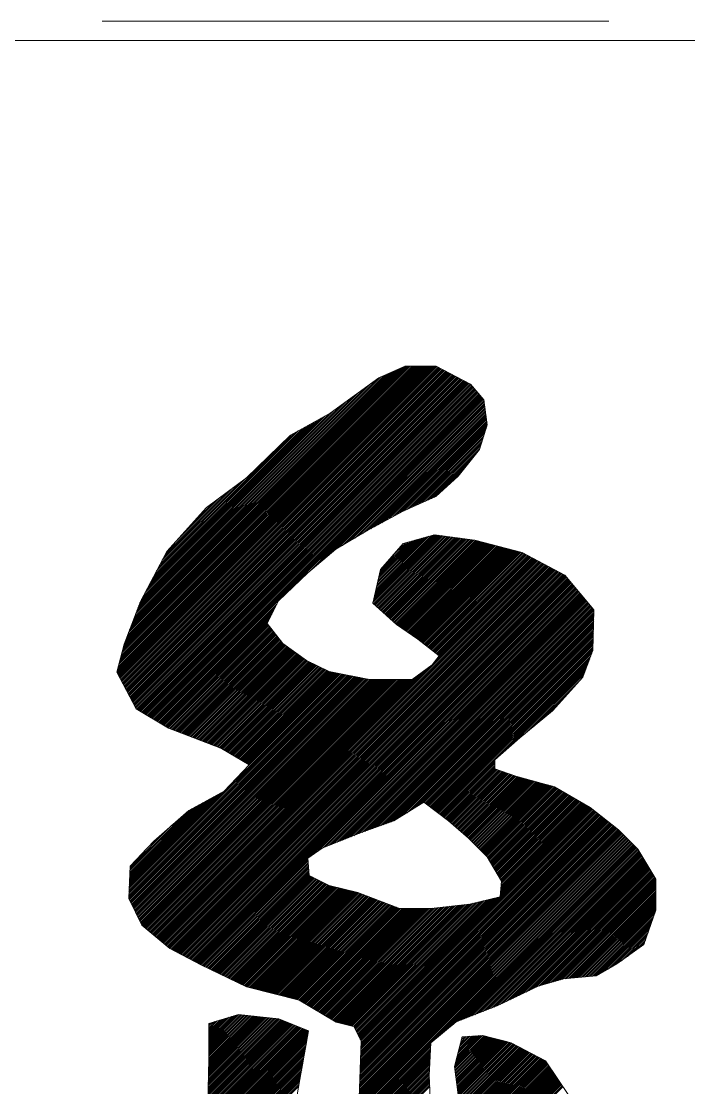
# Model space of a CAD drawing. Units: millimetres at full size. Extents: x -22551 to 92397, y -19340 to 14894.
# Drawn here: x 79728 to 80189, y -18972 to -18235 of the extents above; entities that cross this region are included whole.
import ezdxf

# ---------------------------------------------------------------- set-up
doc = ezdxf.new("R2010")
doc.units = ezdxf.units.MM
doc.header["$LTSCALE"] = 70
doc.linetypes.add('DOUBLE_CHAIN1', pattern=[8.8, 5, -1, 0.6, -0.6, 0.6, -1])
doc.layers.add('2-0_通芯', color=7, linetype='Continuous', lineweight=15)
doc.layers.add('8-0_9-1', color=7, linetype='Continuous', lineweight=15)

msp = doc.modelspace()

# ---------------------------------------------------------------- linework, layer by layer
at = {"layer": '2-0_通芯', "linetype": 'DOUBLE_CHAIN1'}
msp.add_line((75471.52, -18235.23), (92121.52, -18235.23), dxfattribs=at)
at = {"layer": '8-0_9-1'}
for p, q in [((44756.56, -18248.46), (92312.86, -18248.46)), ((79793.94, -18684.06), (80004.54, -18473.45)), ((79793.96, -18685.2), (80005.7, -18473.45)), ((79794.35, -18685.97), (80006.87, -18473.45)), ((79794.35, -18682.48), (80003.38, -18473.45)), ((79794.75, -18686.73), (80008.03, -18473.45)), ((79794.77, -18680.9), (80002.21, -18473.45)), ((79795.15, -18687.5), (80009.2, -18473.45)), ((79795.18, -18679.32), (80001.05, -18473.45)), ((79795.55, -18688.26), (80010.36, -18473.45)), ((79795.6, -18677.74), (79999.88, -18473.45)), ((79795.95, -18689.03), (80011.52, -18473.45)), ((79796.01, -18676.16), (79998.72, -18473.45)), ((79796.35, -18689.8), (80012.69, -18473.45)), ((79796.43, -18674.58), (79997.55, -18473.45)), ((79796.74, -18690.56), (80013.85, -18473.45)), ((79796.85, -18673), (79996.39, -18473.45)), ((79797.14, -18691.33), (80014.74, -18473.73)), ((79797.26, -18671.42), (79995.23, -18473.45)), ((79797.54, -18692.09), (80015.51, -18474.13)), ((79797.68, -18669.84), (79994.06, -18473.45)), ((79797.94, -18692.86), (80016.27, -18474.53)), ((79798.09, -18668.26), (79992.9, -18473.45)), ((79798.51, -18666.68), (79990.81, -18474.38)), ((79798.34, -18693.63), (80017.03, -18474.93)), ((79798.74, -18694.39), (80017.79, -18475.34)), ((79799, -18665.03), (79988.72, -18475.31)), ((79799.13, -18695.16), (80018.55, -18475.74)), ((79799.53, -18695.92), (80019.32, -18476.14)), ((79799.71, -18663.15), (79986.62, -18476.24)), ((79799.93, -18696.69), (80020.08, -18476.54)), ((79800.33, -18697.46), (80020.84, -18476.94)), ((79800.42, -18661.28), (79984.52, -18477.17)), ((79800.73, -18698.22), (80021.6, -18477.34)), ((79801.13, -18698.99), (80022.37, -18477.75)), ((79801.13, -18659.4), (79982.43, -18478.1)), ((79801.52, -18699.75), (80023.13, -18478.15)), ((79801.84, -18657.52), (79980.33, -18479.03)), ((79801.92, -18700.52), (80023.89, -18478.55)), ((79802.32, -18701.29), (80024.65, -18478.95)), ((79802.55, -18655.65), (79978.24, -18479.97)), ((79802.72, -18702.05), (80025.42, -18479.35)), ((79803.12, -18702.82), (80026.18, -18479.75)), ((79803.27, -18653.77), (79976.14, -18480.9)), ((79803.51, -18703.58), (80026.94, -18480.16)), ((79803.91, -18704.35), (80027.7, -18480.56)), ((79804.31, -18705.12), (80028.47, -18480.96)), ((79804.71, -18705.88), (80029.23, -18481.36)), ((79805.11, -18706.65), (80029.99, -18481.76)), ((79803.98, -18651.9), (79973.48, -18482.4)), ((79804.69, -18650.02), (79969.21, -18485.5)), ((79805.4, -18648.15), (79964.94, -18488.61)), ((79805.51, -18707.41), (80030.75, -18482.17)), ((79805.9, -18708.18), (80031.52, -18482.57)), ((79806.3, -18708.94), (80032.28, -18482.97)), ((79806.7, -18709.71), (80033.04, -18483.37)), ((79807.22, -18710.35), (80033.8, -18483.77)), ((79807.95, -18710.79), (80034.57, -18484.17)), ((79808.69, -18711.22), (80035.33, -18484.58)), ((79809.42, -18711.65), (80036.09, -18484.98)), ((79810.15, -18712.08), (80036.85, -18485.38)), ((79810.88, -18712.51), (80037.61, -18485.78)), ((79811.61, -18712.95), (80038.25, -18486.31)), ((79812.35, -18713.38), (80038.78, -18486.94)), ((79813.08, -18713.81), (80039.32, -18487.57)), ((79813.81, -18714.24), (80039.86, -18488.19)), ((79814.54, -18714.68), (80040.4, -18488.82)), ((79806.11, -18646.27), (79960.67, -18491.71)), ((79806.82, -18644.39), (79956.4, -18494.82)), ((79815.27, -18715.11), (80040.93, -18489.45)), ((79816, -18715.54), (80041.47, -18490.08)), ((79816.74, -18715.97), (80042.01, -18490.7)), ((79817.47, -18716.41), (80042.55, -18491.33)), ((79818.2, -18716.84), (80043.08, -18491.96)), ((79818.93, -18717.27), (80043.62, -18492.58)), ((79819.66, -18717.7), (80044.16, -18493.21)), ((79820.4, -18718.14), (80044.7, -18493.84)), ((79821.13, -18718.57), (80045.23, -18494.46)), ((79821.86, -18719), (80045.77, -18495.09)), ((79927.38, -18614.64), (80046.31, -18495.72)), ((79934.66, -18608.53), (80046.84, -18496.34)), ((79807.53, -18642.52), (79952.13, -18497.92)), ((79808.25, -18640.64), (79947.86, -18501.03)), ((79808.96, -18638.77), (79943.59, -18504.13)), ((79941.93, -18602.42), (80047.28, -18497.07)), ((79946.58, -18598.93), (80047.42, -18498.1)), ((79949.44, -18597.24), (80047.56, -18499.12)), ((79952.3, -18595.54), (80047.7, -18500.15)), ((79955.16, -18593.85), (80047.84, -18501.17)), ((79958.02, -18592.16), (80047.98, -18502.2)), ((79960.87, -18590.46), (80048.12, -18503.22)), ((79809.67, -18636.89), (79940, -18506.56)), ((79810.7, -18634.7), (79937.38, -18508.02)), ((79812.01, -18632.22), (79934.76, -18509.47)), ((79813.32, -18629.75), (79932.14, -18510.93)), ((79963.73, -18588.77), (80048.26, -18504.25)), ((79966.51, -18587.16), (80048.4, -18505.27)), ((79969.07, -18585.76), (80048.54, -18506.29)), ((79971.63, -18584.36), (80048.67, -18507.32)), ((79974.19, -18582.97), (80048.81, -18508.34)), ((79976.75, -18581.57), (80048.95, -18509.37)), ((79979.31, -18580.17), (80049.09, -18510.39)), ((79981.88, -18578.77), (80049.23, -18511.42)), ((79814.63, -18627.27), (79929.52, -18512.38)), ((79815.94, -18624.8), (79926.9, -18513.84)), ((79817.25, -18622.33), (79924.28, -18515.29)), ((79818.56, -18619.85), (79921.66, -18516.75)), ((79819.87, -18617.38), (79919.04, -18518.2)), ((79984.44, -18577.38), (80049.37, -18512.44)), ((79987, -18575.98), (80049.51, -18513.47)), ((79989.56, -18574.58), (80049.24, -18514.91)), ((79992, -18573.31), (80048.69, -18516.61)), ((79994.11, -18572.37), (80048.15, -18518.32)), ((79821.18, -18614.91), (79916.42, -18519.66)), ((79822.49, -18612.43), (79913.8, -18521.11)), ((79996.22, -18571.42), (80047.61, -18520.03)), ((79998.33, -18570.47), (80047.06, -18521.74)), ((80000.44, -18569.53), (80046.52, -18523.44)), ((80002.55, -18568.58), (80045.98, -18525.15)), ((80004.66, -18567.64), (80045.43, -18526.86)), ((80006.77, -18566.69), (80044.89, -18528.57)), ((80008.88, -18565.74), (80044.35, -18530.27)), ((80010.99, -18564.8), (80041.41, -18534.38)), ((80013.1, -18563.85), (80036.98, -18539.97)), ((80021.11, -18557), (80032.56, -18545.55)), ((79823.8, -18609.96), (79882.87, -18550.88)), ((79825.11, -18607.48), (79878.38, -18554.21)), ((79826.42, -18605.01), (79873.89, -18557.53)), ((79827.73, -18602.54), (79869.4, -18560.86)), ((79834.28, -18594.82), (79864.91, -18564.19)), ((79844.75, -18583.18), (79860.42, -18567.51)), ((79855.23, -18571.54), (79855.93, -18570.84)), ((79970.6, -18636.62), (80016.84, -18590.37)), ((79970.87, -18637.51), (80017.87, -18590.52)), ((79970.96, -18635.1), (80015.82, -18590.23)), ((79971.31, -18633.58), (80014.8, -18590.09)), ((79971.48, -18638.07), (80018.89, -18590.66)), ((79971.67, -18632.06), (80013.78, -18589.95)), ((79972.02, -18630.54), (80012.54, -18590.02)), ((79972.09, -18638.62), (80019.91, -18590.8)), ((79972.37, -18629.02), (80010.91, -18590.49)), ((79972.7, -18639.17), (80020.93, -18590.94)), ((79972.73, -18627.5), (80009.28, -18590.96)), ((79973.08, -18625.99), (80007.65, -18591.42)), ((79973.31, -18639.72), (80021.96, -18591.08)), ((79973.44, -18624.47), (80006.02, -18591.89)), ((79973.79, -18622.95), (80004.39, -18592.35)), ((79973.92, -18640.28), (80022.98, -18591.23)), ((79974.54, -18640.83), (80024, -18591.37)), ((79975.15, -18641.38), (80025.02, -18591.51)), ((79975.76, -18641.94), (80026.04, -18591.65)), ((79976.37, -18642.49), (80027.07, -18591.79)), ((79976.98, -18643.04), (80028.09, -18591.94)), ((79977.59, -18643.6), (80029.11, -18592.08)), ((79978.2, -18644.15), (80030.13, -18592.22)), ((79978.81, -18644.7), (80031.15, -18592.36)), ((79979.43, -18645.25), (80032.18, -18592.5)), ((79974.15, -18621.43), (80002.76, -18592.82)), ((79974.5, -18619.91), (80001.13, -18593.28)), ((79974.85, -18618.39), (79999.5, -18593.75)), ((79975.21, -18616.87), (79997.87, -18594.22)), ((79975.56, -18615.36), (79996.24, -18594.68)), ((79976.19, -18613.56), (79994.61, -18595.15)), ((79980.04, -18645.81), (80033.2, -18592.65)), ((79980.65, -18646.36), (80034.22, -18592.79)), ((79981.26, -18646.91), (80035.24, -18592.93)), ((79981.87, -18647.47), (80036.27, -18593.07)), ((79982.48, -18648.02), (80037.29, -18593.21)), ((79983.09, -18648.57), (80038.31, -18593.36)), ((79983.7, -18649.13), (80039.33, -18593.5)), ((79983.95, -18604.64), (79992.98, -18595.61)), ((79984.32, -18649.68), (80040.35, -18593.64)), ((79984.93, -18650.23), (80041.34, -18593.81)), ((79985.54, -18650.78), (80042.27, -18594.06)), ((79986.15, -18651.34), (80043.19, -18594.3)), ((79986.76, -18651.89), (80044.11, -18594.54)), ((79987.45, -18652.36), (80045.03, -18594.78)), ((79988.14, -18652.84), (80045.96, -18595.02)), ((79988.83, -18653.31), (80046.88, -18595.26)), ((79989.52, -18653.78), (80047.8, -18595.51)), ((79990.22, -18654.26), (80048.72, -18595.75)), ((79990.91, -18654.73), (80049.65, -18595.99)), ((79991.6, -18655.2), (80050.57, -18596.23)), ((79992.29, -18655.67), (80051.49, -18596.47)), ((79992.98, -18656.15), (80052.41, -18596.71)), ((79993.67, -18656.62), (80053.34, -18596.95)), ((79994.36, -18657.09), (80054.26, -18597.2)), ((79995.05, -18657.57), (80055.18, -18597.44)), ((79995.75, -18658.04), (80056.11, -18597.68)), ((79996.44, -18658.51), (80057.03, -18597.92)), ((79997.13, -18658.98), (80057.95, -18598.16)), ((79997.82, -18659.46), (80058.87, -18598.4)), ((79998.51, -18659.93), (80059.8, -18598.65)), ((79999.2, -18660.4), (80060.72, -18598.89)), ((79999.89, -18660.88), (80061.64, -18599.13)), ((80000.58, -18661.35), (80062.56, -18599.37)), ((80001.28, -18661.82), (80063.49, -18599.61)), ((80001.94, -18662.32), (80064.41, -18599.85)), ((80002.59, -18662.84), (80065.33, -18600.1)), ((80003.24, -18663.35), (80066.25, -18600.34)), ((80003.89, -18663.86), (80067.18, -18600.58)), ((80004.54, -18664.38), (80068.1, -18600.82)), ((80005.19, -18664.89), (80069.02, -18601.06)), ((80005.84, -18665.4), (80069.94, -18601.3)), ((80006.49, -18665.92), (80070.87, -18601.55)), ((80007.14, -18666.43), (80071.79, -18601.79)), ((80007.79, -18666.95), (80072.71, -18602.03)), ((80008.45, -18667.46), (80073.63, -18602.28)), ((80009.1, -18667.97), (80074.39, -18602.68)), ((80009.75, -18668.49), (80075.15, -18603.08)), ((80010.4, -18669), (80075.92, -18603.48)), ((80011.05, -18669.51), (80076.68, -18603.88)), ((80011.7, -18670.03), (80077.44, -18604.28)), ((80012.35, -18670.54), (80078.21, -18604.68)), ((80013, -18671.05), (80078.97, -18605.09)), ((80013.65, -18671.57), (80079.73, -18605.49)), ((80014.3, -18672.08), (80080.49, -18605.89)), ((80014.95, -18672.6), (80081.26, -18606.29)), ((80015.6, -18673.11), (80082.02, -18606.69)), ((80016.08, -18673.79), (80082.78, -18607.09)), ((79822.76, -18869.44), (80084.31, -18607.9)), ((79823.39, -18869.97), (80085.07, -18608.3)), ((79824.03, -18870.51), (80085.83, -18608.7)), ((79824.66, -18871.04), (80086.6, -18609.1)), ((79825.29, -18871.57), (80087.36, -18609.5)), ((79825.92, -18872.1), (80088.12, -18609.9)), ((79826.55, -18872.63), (80088.88, -18610.3)), ((79827.19, -18873.17), (80089.65, -18610.71)), ((79827.82, -18873.7), (80090.41, -18611.11)), ((79828.45, -18874.23), (80091.17, -18611.51)), ((79829.08, -18874.76), (80091.93, -18611.91)), ((79829.71, -18875.3), (80092.7, -18612.31)), ((79830.35, -18875.82), (80093.46, -18612.71)), ((79831.11, -18876.22), (80094.22, -18613.11)), ((79831.88, -18876.62), (80094.99, -18613.52)), ((79832.64, -18877.02), (80095.75, -18613.92)), ((79833.41, -18877.42), (80096.51, -18614.32)), ((80012.59, -18678.45), (80083.54, -18607.49)), ((79834.17, -18877.82), (80097.27, -18614.72)), ((79834.93, -18878.22), (80098.04, -18615.12)), ((79835.7, -18878.62), (80098.8, -18615.52)), ((79836.46, -18879.02), (80099.56, -18615.92)), ((79837.23, -18879.42), (80100.32, -18616.33)), ((79837.99, -18879.82), (80101.09, -18616.73)), ((79838.75, -18880.22), (80101.85, -18617.13)), ((79839.52, -18880.62), (80102.61, -18617.53)), ((79840.28, -18881.02), (80103.28, -18618.02)), ((79841.05, -18881.43), (80103.81, -18618.66)), ((79841.81, -18881.82), (80104.35, -18619.29)), ((79842.57, -18882.23), (80104.88, -18619.92)), ((79843.34, -18882.63), (80105.41, -18620.56)), ((79844.1, -18883.03), (80105.94, -18621.19)), ((79844.87, -18883.43), (80106.47, -18621.82)), ((79845.63, -18883.83), (80107, -18622.46)), ((79846.39, -18884.23), (80107.53, -18623.09)), ((79847.16, -18884.63), (80108.06, -18623.72)), ((79847.92, -18885.03), (80108.59, -18624.36)), ((79848.69, -18885.43), (80109.12, -18624.99)), ((79849.45, -18885.83), (80109.66, -18625.62)), ((79850.21, -18886.23), (80110.19, -18626.26)), ((79850.98, -18886.63), (80110.72, -18626.89)), ((79851.74, -18887.02), (80111.25, -18627.52)), ((79929.16, -18810.78), (80111.78, -18628.15)), ((79933.04, -18808.06), (80112.31, -18628.79)), ((79936.17, -18806.09), (80112.84, -18629.42)), ((79938.09, -18805.33), (80113.37, -18630.05)), ((79940.01, -18804.58), (80113.9, -18630.69)), ((79941.93, -18803.83), (80114.43, -18631.32)), ((79943.84, -18803.07), (80114.97, -18631.95)), ((79945.76, -18802.32), (80115.5, -18632.59)), ((79947.68, -18801.57), (80116.03, -18633.22)), ((79949.6, -18800.81), (80116.56, -18633.85)), ((79951.51, -18800.06), (80117.09, -18634.49)), ((79953.43, -18799.31), (80117.62, -18635.12)), ((79955.35, -18798.55), (80118.15, -18635.75)), ((79957.27, -18797.8), (80118.68, -18636.39)), ((79822.59, -18719.43), (79904.26, -18637.76)), ((79823.32, -18719.87), (79903.1, -18640.09)), ((79824.05, -18720.3), (79901.94, -18642.42)), ((79959.18, -18797.05), (80119.21, -18637.02)), ((79961.1, -18796.29), (80119.75, -18637.65)), ((79963.02, -18795.54), (80120.28, -18638.28)), ((79964.86, -18794.87), (80120.81, -18638.92)), ((79966.69, -18794.2), (80121.34, -18639.55)), ((79968.52, -18793.54), (80121.87, -18640.18)), ((79970.35, -18792.87), (80122.4, -18640.82)), ((79972.18, -18792.21), (80122.93, -18641.45)), ((79974, -18791.54), (80123.22, -18642.33)), ((79975.83, -18790.88), (80123.18, -18643.53)), ((79824.79, -18720.73), (79900.77, -18644.74)), ((79825.52, -18721.16), (79899.61, -18647.07)), ((79826.25, -18721.6), (79898.44, -18649.4)), ((79826.98, -18722.03), (79897.72, -18651.29)), ((79977.66, -18790.21), (80123.15, -18644.72)), ((79979.49, -18789.55), (80123.12, -18645.92)), ((79981.32, -18788.88), (80123.08, -18647.12)), ((79983.15, -18788.22), (80123.05, -18648.32)), ((79984.98, -18787.55), (80123.02, -18649.51)), ((79988.02, -18785.68), (80122.98, -18650.71)), ((79827.71, -18722.46), (79898.23, -18651.94)), ((79828.44, -18722.89), (79898.74, -18652.6)), ((79829.18, -18723.32), (79899.25, -18653.25)), ((79830, -18723.67), (79899.76, -18653.91)), ((79830.83, -18724), (79900.27, -18654.56)), ((79831.67, -18724.32), (79900.78, -18655.22)), ((79832.51, -18724.65), (79901.29, -18655.87)), ((79833.35, -18724.97), (79901.8, -18656.53)), ((79834.19, -18725.3), (79902.31, -18657.18)), ((79835.03, -18725.62), (79902.81, -18657.84)), ((79835.86, -18725.95), (79903.32, -18658.49)), ((79991.07, -18783.79), (80122.95, -18651.91)), ((79994.13, -18781.89), (80122.92, -18653.11)), ((79997.19, -18780), (80122.89, -18654.3)), ((80000.24, -18778.11), (80122.85, -18655.5)), ((80003.3, -18776.22), (80122.82, -18656.7)), ((80005.94, -18774.74), (80122.79, -18657.9)), ((79836.7, -18726.28), (79903.83, -18659.15)), ((79837.54, -18726.6), (79904.34, -18659.8)), ((79838.38, -18726.93), (79904.85, -18660.45)), ((79839.22, -18727.25), (79905.36, -18661.11)), ((79840.05, -18727.58), (79905.87, -18661.76)), ((79840.89, -18727.91), (79906.38, -18662.42)), ((79841.73, -18728.23), (79906.89, -18663.07)), ((79842.57, -18728.56), (79907.4, -18663.73)), ((79843.41, -18728.88), (79907.91, -18664.38)), ((79844.25, -18729.21), (79908.42, -18665.04)), ((79845.08, -18729.54), (79909.09, -18665.53)), ((79845.92, -18729.86), (79909.77, -18666.02)), ((80006.6, -18775.25), (80122.75, -18659.09)), ((80007.26, -18775.75), (80122.72, -18660.29)), ((80007.92, -18776.25), (80122.69, -18661.49)), ((80008.58, -18776.76), (80122.65, -18662.68)), ((80009.24, -18777.26), (80122.62, -18663.88)), ((80009.9, -18777.77), (80122.59, -18665.08)), ((79846.76, -18730.19), (79910.45, -18666.5)), ((79847.6, -18730.51), (79911.13, -18666.99)), ((79848.44, -18730.84), (79911.8, -18667.47)), ((79849.27, -18731.17), (79912.48, -18667.96)), ((79850.11, -18731.49), (79913.16, -18668.44)), ((79850.95, -18731.82), (79913.84, -18668.93)), ((79851.79, -18732.14), (79914.52, -18669.41)), ((79852.63, -18732.47), (79915.2, -18669.9)), ((79853.47, -18732.8), (79915.88, -18670.38)), ((79854.3, -18733.12), (79916.56, -18670.87)), ((79855.14, -18733.45), (79917.24, -18671.35)), ((79855.98, -18733.77), (79917.92, -18671.84)), ((79856.82, -18734.1), (79918.6, -18672.32)), ((79857.66, -18734.43), (79919.27, -18672.81)), ((79858.5, -18734.75), (79919.95, -18673.29)), ((80010.56, -18778.27), (80122.55, -18666.28)), ((80011.22, -18778.78), (80122.52, -18667.47)), ((80011.88, -18779.28), (80122.49, -18668.67)), ((80012.54, -18779.79), (80122.37, -18669.95)), ((80013.2, -18780.29), (80121.67, -18671.81)), ((79822.13, -18868.91), (80010.35, -18680.69)), ((79859.33, -18735.08), (79920.63, -18673.78)), ((79860.17, -18735.4), (79921.31, -18674.26)), ((79861.01, -18735.73), (79921.99, -18674.75)), ((79861.85, -18736.06), (79922.67, -18675.23)), ((79862.69, -18736.38), (79923.35, -18675.72)), ((79863.52, -18736.71), (79924.03, -18676.2)), ((79864.36, -18737.03), (79924.71, -18676.69)), ((79865.2, -18737.36), (79925.48, -18677.08)), ((79866.02, -18737.71), (79926.26, -18677.47)), ((79866.76, -18738.13), (79927.03, -18677.86)), ((79867.49, -18738.56), (79927.81, -18678.24)), ((79868.23, -18738.99), (79928.59, -18678.63)), ((79868.97, -18739.41), (79929.36, -18679.02)), ((79869.71, -18739.84), (79930.14, -18679.41)), ((79870.44, -18740.27), (79930.91, -18679.8)), ((79871.18, -18740.69), (79931.69, -18680.18)), ((79871.92, -18741.12), (79932.47, -18680.57)), ((80013.86, -18780.79), (80120.98, -18673.68)), ((80014.52, -18781.3), (80120.28, -18675.54)), ((80015.17, -18781.8), (80119.58, -18677.4)), ((80015.83, -18782.31), (80118.88, -18679.26)), ((79801.92, -18840.23), (79954.84, -18687.3)), ((79801.93, -18841.38), (79955.82, -18687.49)), ((79801.97, -18839.01), (79953.87, -18687.11)), ((79802.03, -18837.79), (79952.9, -18686.92)), ((79802.08, -18836.57), (79951.92, -18686.73)), ((79802.14, -18835.35), (79950.95, -18686.54)), ((79802.2, -18834.13), (79949.97, -18686.35)), ((79802.25, -18832.91), (79949, -18686.16)), ((79802.32, -18842.15), (79956.79, -18687.68)), ((79802.71, -18842.93), (79957.77, -18687.87)), ((79803.09, -18843.71), (79958.74, -18688.06)), ((79803.48, -18844.48), (79959.72, -18688.25)), ((79820.87, -18867.84), (80001.97, -18686.74)), ((79821.5, -18868.38), (80006.16, -18683.71)), ((79872.66, -18741.55), (79933.24, -18680.96)), ((79873.39, -18741.97), (79934.02, -18681.35)), ((79874.13, -18742.4), (79934.79, -18681.74)), ((79874.87, -18742.83), (79935.57, -18682.12)), ((79875.6, -18743.25), (79936.35, -18682.51)), ((79876.34, -18743.68), (79937.12, -18682.9)), ((79877.08, -18744.11), (79937.9, -18683.29)), ((79877.82, -18744.54), (79938.67, -18683.68)), ((79878.55, -18744.96), (79939.45, -18684.06)), ((79879.29, -18745.39), (79940.23, -18684.45)), ((79880.03, -18745.82), (79941.2, -18684.64)), ((79880.77, -18746.24), (79942.17, -18684.83)), ((79881.5, -18746.67), (79943.15, -18685.02)), ((79882.24, -18747.1), (79944.12, -18685.21)), ((79882.98, -18747.52), (79945.1, -18685.4)), ((79883.72, -18747.95), (79946.07, -18685.59)), ((79884.45, -18748.38), (79947.05, -18685.78)), ((79885.08, -18748.92), (79948.02, -18685.97)), ((80016.49, -18782.81), (80118.18, -18681.13)), ((80057.15, -18743.32), (80117.48, -18682.99)), ((80066.84, -18734.79), (80116.78, -18684.85)), ((80075.18, -18727.62), (80116.09, -18686.71)), ((79803.87, -18845.26), (79960.69, -18688.44)), ((79804.26, -18846.03), (79961.67, -18688.62)), ((79804.65, -18846.81), (79962.64, -18688.81)), ((79805.03, -18847.59), (79963.62, -18689)), ((79805.42, -18848.36), (79964.59, -18689.19)), ((79805.81, -18849.14), (79965.57, -18689.38)), ((79806.2, -18849.91), (79966.54, -18689.57)), ((79806.59, -18850.69), (79967.52, -18689.76)), ((79806.97, -18851.47), (79968.56, -18689.89)), ((79807.36, -18852.24), (79969.72, -18689.89)), ((79807.75, -18853.02), (79970.88, -18689.89)), ((79808.14, -18853.8), (79972.05, -18689.89)), ((79808.53, -18854.57), (79973.21, -18689.89)), ((79808.91, -18855.35), (79974.38, -18689.89)), ((79809.3, -18856.12), (79975.54, -18689.89)), ((79809.69, -18856.9), (79976.71, -18689.89)), ((79810.08, -18857.68), (79977.87, -18689.89)), ((79810.47, -18858.45), (79979.03, -18689.89)), ((79810.85, -18859.23), (79980.2, -18689.89)), ((79811.39, -18859.86), (79981.36, -18689.89)), ((79812.02, -18860.39), (79982.53, -18689.89)), ((79812.65, -18860.93), (79983.69, -18689.89)), ((79813.28, -18861.46), (79984.85, -18689.89)), ((79813.91, -18861.99), (79986.02, -18689.89)), ((79814.55, -18862.52), (79987.18, -18689.89)), ((79815.18, -18863.05), (79988.35, -18689.89)), ((79815.81, -18863.59), (79989.51, -18689.89)), ((79816.44, -18864.12), (79990.68, -18689.89)), ((79817.07, -18864.65), (79991.84, -18689.89)), ((79817.71, -18865.18), (79993, -18689.89)), ((79818.34, -18865.72), (79994.17, -18689.89)), ((79818.97, -18866.25), (79995.33, -18689.89)), ((79819.6, -18866.78), (79996.5, -18689.89)), ((79820.23, -18867.31), (79997.78, -18689.77)), ((80081.93, -18722.03), (80114.11, -18689.85)), ((80088.68, -18716.45), (80103.63, -18701.49)), ((80017.15, -18783.32), (80054.77, -18745.7)), ((80017.81, -18783.82), (80054.77, -18746.87)), ((80018.47, -18784.33), (80054.77, -18748.03)), ((80019.13, -18784.83), (80054.77, -18749.19)), ((80019.79, -18785.34), (80054.77, -18750.36)), ((80020.45, -18785.84), (80054.77, -18751.52)), ((80021.11, -18786.34), (80055.58, -18751.88)), ((80021.77, -18786.85), (80056.44, -18752.18)), ((80022.43, -18787.35), (80057.29, -18752.49)), ((80023.07, -18787.88), (80058.15, -18752.8)), ((80023.7, -18788.42), (80059.01, -18753.1)), ((80024.32, -18788.95), (80059.87, -18753.41)), ((80024.95, -18789.49), (80060.73, -18753.72)), ((80025.58, -18790.03), (80061.58, -18754.02)), ((80026.21, -18790.57), (80062.44, -18754.33)), ((80026.83, -18791.1), (80063.3, -18754.63)), ((80027.46, -18791.64), (80064.16, -18754.94)), ((80028.09, -18792.18), (80065.01, -18755.25)), ((80028.71, -18792.71), (80065.87, -18755.55)), ((80029.34, -18793.25), (80066.73, -18755.86)), ((80029.97, -18793.79), (80067.59, -18756.17)), ((80030.59, -18794.33), (80068.45, -18756.47)), ((80031.22, -18794.86), (80069.31, -18756.77)), ((80031.85, -18795.4), (80070.23, -18757.02)), ((80032.47, -18795.94), (80071.15, -18757.26)), ((80033.1, -18796.48), (80072.06, -18757.51)), ((80033.73, -18797.01), (80072.98, -18757.76)), ((80034.35, -18797.55), (80073.9, -18758.01)), ((80034.98, -18798.09), (80074.82, -18758.25)), ((80035.61, -18798.62), (80075.73, -18758.5)), ((80036.23, -18799.16), (80076.65, -18758.75)), ((80036.84, -18799.72), (80077.57, -18758.99)), ((80037.42, -18800.3), (80078.49, -18759.24)), ((80038, -18800.89), (80079.4, -18759.49)), ((80038.59, -18801.47), (80080.32, -18759.73)), ((80039.17, -18802.05), (80081.24, -18759.98)), ((80039.75, -18802.63), (80082.15, -18760.23)), ((80040.33, -18803.21), (80083.07, -18760.48)), ((80040.91, -18803.8), (80083.99, -18760.72)), ((80041.5, -18804.38), (80084.91, -18760.97)), ((80042.08, -18804.96), (80085.82, -18761.22)), ((80042.66, -18805.54), (80086.74, -18761.46)), ((80043.24, -18806.12), (80087.66, -18761.71)), ((80043.82, -18806.71), (80088.57, -18761.96)), ((79802.31, -18831.69), (79865.71, -18768.28)), ((80044.41, -18807.29), (80089.49, -18762.2)), ((80044.99, -18807.87), (80090.41, -18762.45)), ((80045.57, -18808.45), (80091.33, -18762.7)), ((80046.15, -18809.03), (80092.24, -18762.94)), ((80046.74, -18809.62), (80093.16, -18763.19)), ((80047.32, -18810.2), (80094.08, -18763.44)), ((80047.9, -18810.78), (80095, -18763.69)), ((80048.48, -18811.36), (80095.91, -18763.93)), ((80049.06, -18811.95), (80096.65, -18764.36)), ((80049.59, -18812.58), (80097.38, -18764.79)), ((80050.02, -18813.31), (80098.12, -18765.22)), ((80050.45, -18814.05), (80098.86, -18765.65)), ((80050.89, -18814.78), (80099.59, -18766.07)), ((80051.32, -18815.51), (80100.33, -18766.5)), ((80051.75, -18816.25), (80101.06, -18766.93)), ((80052.18, -18816.98), (80101.8, -18767.36)), ((80052.61, -18817.71), (80102.53, -18767.79)), ((80053.04, -18818.45), (80103.27, -18768.22)), ((80053.47, -18819.18), (80104, -18768.65)), ((80053.9, -18819.91), (80104.74, -18769.08)), ((79802.36, -18830.47), (79863.17, -18769.66)), ((79802.42, -18829.25), (79860.63, -18771.03)), ((79802.47, -18828.03), (79858.09, -18772.41)), ((79802.53, -18826.81), (79855.55, -18773.79)), ((79802.58, -18825.59), (79853.01, -18775.16)), ((79802.64, -18824.37), (79850.47, -18776.54)), ((80054.33, -18820.64), (80105.47, -18769.51)), ((80054.77, -18821.38), (80106.21, -18769.94)), ((80055.2, -18822.11), (80106.94, -18770.36)), ((80055.63, -18822.84), (80107.68, -18770.79)), ((80056.06, -18823.58), (80108.41, -18771.22)), ((80056.49, -18824.31), (80109.15, -18771.65)), ((80056.92, -18825.04), (80109.88, -18772.08)), ((80057.35, -18825.78), (80110.62, -18772.51)), ((80057.78, -18826.51), (80111.35, -18772.94)), ((80058.22, -18827.24), (80112.09, -18773.37)), ((80058.65, -18827.97), (80112.83, -18773.8)), ((80058.84, -18834.76), (80117.24, -18776.37)), ((80058.96, -18833.48), (80116.5, -18775.94)), ((80059.07, -18832.2), (80115.77, -18775.51)), ((80059.08, -18828.71), (80113.56, -18774.22)), ((80059.19, -18830.92), (80115.03, -18775.08)), ((80059.31, -18829.64), (80114.3, -18774.65)), ((79802.69, -18823.15), (79847.93, -18777.91)), ((79802.75, -18821.93), (79845.39, -18779.29)), ((79802.8, -18820.71), (79841.04, -18782.47)), ((79961.47, -18937.95), (80120.88, -18778.55)), ((79961.86, -18938.73), (80121.53, -18779.06)), ((79962.11, -18948.96), (80127.38, -18783.68)), ((79962.15, -18947.75), (80126.73, -18783.17)), ((79962.19, -18946.55), (80126.08, -18782.66)), ((79962.23, -18945.35), (80125.43, -18782.14)), ((79962.25, -18939.51), (80122.18, -18779.58)), ((79962.27, -18944.15), (80124.78, -18781.63)), ((79962.31, -18942.94), (80124.13, -18781.12)), ((79962.34, -18941.74), (80123.48, -18780.6)), ((79962.38, -18940.54), (80122.83, -18780.09)), ((80058.38, -18839.89), (80120.18, -18778.08)), ((80058.49, -18838.61), (80119.44, -18777.66)), ((80058.61, -18837.33), (80118.71, -18777.23)), ((80058.72, -18836.05), (80117.97, -18776.8)), ((79802.86, -18819.49), (79831.73, -18790.62)), ((79961.54, -18967), (80137.14, -18791.39)), ((79961.57, -18965.79), (80136.49, -18790.88)), ((79961.61, -18964.59), (80135.84, -18790.36)), ((79961.65, -18963.39), (80135.19, -18789.85)), ((79961.69, -18962.18), (80134.54, -18789.33)), ((79961.73, -18960.98), (80133.89, -18788.82)), ((79961.77, -18959.78), (80133.24, -18788.31)), ((79961.81, -18958.58), (80132.59, -18787.79)), ((79961.84, -18957.37), (80131.94, -18787.28)), ((79961.88, -18956.17), (80131.29, -18786.77)), ((79961.92, -18954.97), (80130.64, -18786.25)), ((79961.96, -18953.77), (80129.99, -18785.74)), ((79962, -18952.56), (80129.34, -18785.23)), ((79962.04, -18951.36), (80128.68, -18784.71)), ((79962.07, -18950.16), (80128.03, -18784.2)), ((79812.6, -18808.59), (79822.42, -18798.77)), ((79961.15, -18979.02), (80143.28, -18796.89)), ((79961.15, -18980.18), (80143.86, -18797.47)), ((79961.15, -18981.35), (80144.44, -18798.06)), ((79961.15, -18982.51), (80145.03, -18798.64)), ((79961.19, -18977.82), (80142.7, -18796.31)), ((79961.23, -18976.62), (80142.12, -18795.73)), ((79961.27, -18975.41), (80141.53, -18795.15)), ((79961.31, -18974.21), (80140.95, -18794.56)), ((79961.34, -18973.01), (80140.37, -18793.98)), ((79961.38, -18971.81), (80139.74, -18793.44)), ((79961.42, -18970.6), (80139.09, -18792.93)), ((79961.46, -18969.4), (80138.44, -18792.42)), ((79961.5, -18968.2), (80137.79, -18791.9)), ((79961.15, -18983.68), (80145.61, -18799.22)), ((79961.15, -18984.84), (80146.19, -18799.8)), ((79961.15, -18986), (80146.77, -18800.39)), ((79961.15, -18987.17), (80147.35, -18800.97)), ((79961.15, -18988.33), (80147.94, -18801.55)), ((79961.15, -18989.5), (80148.52, -18802.13)), ((80012.82, -18938.99), (80149.1, -18802.71)), ((80019.42, -18933.56), (80149.68, -18803.3)), ((80026.02, -18928.13), (80150.27, -18803.88)), ((80029.36, -18925.95), (80150.85, -18804.46)), ((80031.27, -18925.2), (80151.43, -18805.04)), ((80033.19, -18924.44), (80152.01, -18805.62)), ((80035.11, -18923.69), (80152.59, -18806.21)), ((80037.03, -18922.94), (80153.18, -18806.79)), ((80038.94, -18922.18), (80153.7, -18807.43)), ((80040.86, -18921.43), (80154.14, -18808.16)), ((80042.78, -18920.68), (80154.57, -18808.88)), ((80044.7, -18919.92), (80155.01, -18809.61)), ((80046.61, -18919.17), (80155.45, -18810.34)), ((80048.53, -18918.42), (80155.88, -18811.07)), ((80050.45, -18917.66), (80156.32, -18811.79)), ((80052.37, -18916.91), (80156.76, -18812.52)), ((80054.28, -18916.16), (80157.19, -18813.25)), ((79852.53, -18887.4), (79925.62, -18814.31)), ((79853.31, -18887.78), (79925.71, -18815.39)), ((79854.1, -18888.16), (79925.8, -18816.46)), ((79854.88, -18888.54), (79925.89, -18817.54)), ((79855.67, -18888.92), (79925.98, -18818.61)), ((79856.45, -18889.3), (79926.07, -18819.69)), ((79857.24, -18889.68), (79926.16, -18820.76)), ((80056.2, -18915.4), (80157.63, -18813.98)), ((80058.34, -18914.43), (80158.07, -18814.7)), ((80060.59, -18913.35), (80158.5, -18815.43)), ((80062.83, -18912.27), (80158.94, -18816.16)), ((80065.08, -18911.19), (80159.38, -18816.89)), ((80067.32, -18910.11), (80159.81, -18817.61)), ((80069.57, -18909.02), (80160.25, -18818.34)), ((80071.81, -18907.94), (80160.69, -18819.07)), ((80074.06, -18906.86), (80161.12, -18819.8)), ((80076.3, -18905.78), (80161.56, -18820.52)), ((79858.02, -18890.06), (79926.25, -18821.84)), ((79858.81, -18890.44), (79926.34, -18822.91)), ((79859.59, -18890.82), (79926.43, -18823.98)), ((79860.37, -18891.2), (79926.52, -18825.06)), ((79861.16, -18891.58), (79927.2, -18825.54)), ((79861.94, -18891.96), (79927.98, -18825.93)), ((79862.73, -18892.34), (79928.75, -18826.32)), ((79863.51, -18892.72), (79929.53, -18826.7)), ((79864.3, -18893.1), (79930.3, -18827.09)), ((79865.08, -18893.48), (79931.08, -18827.48)), ((79865.87, -18893.86), (79931.86, -18827.87)), ((79866.65, -18894.24), (79932.63, -18828.26)), ((80078.55, -18904.7), (80162, -18821.25)), ((80080.79, -18903.62), (80162.43, -18821.98)), ((80083.04, -18902.54), (80162.87, -18822.71)), ((80085.1, -18901.64), (80163.31, -18823.44)), ((80086.75, -18901.15), (80163.74, -18824.16)), ((80088.4, -18900.67), (80164.18, -18824.89)), ((80090.05, -18900.18), (80164.62, -18825.62)), ((80091.7, -18899.7), (80165.05, -18826.35)), ((80093.35, -18899.21), (80165.49, -18827.07)), ((80095, -18898.73), (80165.87, -18827.85)), ((79867.44, -18894.62), (79933.41, -18828.64)), ((79868.22, -18895), (79934.18, -18829.03)), ((79869, -18895.38), (79934.96, -18829.42)), ((79869.79, -18895.76), (79935.74, -18829.81)), ((79870.57, -18896.14), (79936.51, -18830.2)), ((79871.36, -18896.52), (79937.29, -18830.58)), ((79872.14, -18896.9), (79938.07, -18830.97)), ((79872.93, -18897.28), (79938.84, -18831.36)), ((79873.71, -18897.65), (79939.62, -18831.75)), ((79874.5, -18898.03), (79940.39, -18832.14)), ((79875.28, -18898.41), (79941.32, -18832.37)), ((79876.07, -18898.79), (79942.25, -18832.61)), ((79876.85, -18899.17), (79943.19, -18832.84)), ((79877.64, -18899.55), (79944.12, -18833.07)), ((79878.42, -18899.93), (79945.05, -18833.3)), ((79879.2, -18900.31), (79945.98, -18833.54)), ((79879.99, -18900.69), (79946.91, -18833.77)), ((79880.77, -18901.07), (79947.84, -18834)), ((79881.56, -18901.45), (79948.77, -18834.24)), ((79882.34, -18901.83), (79949.7, -18834.47)), ((79883.13, -18902.21), (79950.64, -18834.7)), ((79884.05, -18902.45), (79951.57, -18834.93)), ((79884.98, -18902.68), (79952.5, -18835.17)), ((79885.92, -18902.91), (79953.43, -18835.4)), ((80096.65, -18898.24), (80165.87, -18829.02)), ((80098.3, -18897.76), (80165.87, -18830.18)), ((80099.95, -18897.27), (80165.87, -18831.34)), ((80101.59, -18896.79), (80165.87, -18832.51)), ((80102.99, -18896.56), (80165.87, -18833.67)), ((80104.27, -18896.44), (80165.87, -18834.84)), ((79886.85, -18903.15), (79954.36, -18835.63)), ((79887.78, -18903.38), (79955.29, -18835.87)), ((79888.71, -18903.61), (79956.22, -18836.1)), ((79889.64, -18903.85), (79957.16, -18836.33)), ((79890.57, -18904.08), (79958.09, -18836.56)), ((79891.5, -18904.31), (79959.02, -18836.8)), ((79892.44, -18904.54), (79959.95, -18837.03)), ((79893.37, -18904.78), (79960.82, -18837.32)), ((79894.3, -18905.01), (79961.66, -18837.64)), ((79895.23, -18905.24), (79962.51, -18837.96)), ((79896.16, -18905.48), (79963.35, -18838.28)), ((79897.09, -18905.71), (79964.2, -18838.6)), ((79898.02, -18905.94), (79965.04, -18838.92)), ((79898.95, -18906.17), (79965.88, -18839.24)), ((79899.89, -18906.41), (79966.73, -18839.56)), ((79900.82, -18906.64), (79967.57, -18839.88)), ((79901.75, -18906.87), (79968.42, -18840.2)), ((79902.68, -18907.1), (79969.26, -18840.52)), ((79903.61, -18907.34), (79970.1, -18840.84)), ((79904.54, -18907.57), (79970.95, -18841.17)), ((79905.47, -18907.8), (79971.79, -18841.48)), ((79906.41, -18908.04), (79972.64, -18841.81)), ((79907.34, -18908.27), (79973.48, -18842.13)), ((79908.27, -18908.5), (79974.32, -18842.45)), ((79909.2, -18908.73), (79975.17, -18842.77)), ((79958.37, -18931.74), (80047.44, -18842.67)), ((79958.76, -18932.52), (80048.97, -18842.31)), ((79959.14, -18933.3), (80050.5, -18841.94)), ((79959.53, -18934.07), (80052.02, -18841.58)), ((79959.92, -18934.85), (80053.55, -18841.22)), ((79960.31, -18935.63), (80055.08, -18840.85)), ((79960.7, -18936.4), (80056.61, -18840.49)), ((79961.09, -18937.18), (80058.14, -18840.13)), ((80105.55, -18896.33), (80165.87, -18836)), ((80106.83, -18896.21), (80165.87, -18837.17)), ((80108.11, -18896.09), (80165.87, -18838.33)), ((80109.39, -18895.98), (80165.87, -18839.49)), ((80110.67, -18895.86), (80165.87, -18840.66)), ((80111.95, -18895.75), (80165.87, -18841.82)), ((80113.23, -18895.63), (80165.87, -18842.99)), ((79910.13, -18908.97), (79976.01, -18843.09)), ((79911.06, -18909.2), (79976.86, -18843.41)), ((79911.99, -18909.43), (79977.7, -18843.73)), ((79912.92, -18909.67), (79978.54, -18844.05)), ((79913.86, -18909.9), (79979.39, -18844.37)), ((79914.79, -18910.13), (79980.23, -18844.69)), ((79915.72, -18910.36), (79981.08, -18845.01)), ((79916.65, -18910.6), (79981.92, -18845.33)), ((79917.58, -18910.83), (79982.76, -18845.65)), ((79918.51, -18911.06), (79983.61, -18845.97)), ((79919.44, -18911.3), (79984.45, -18846.29)), ((79920.23, -18911.67), (79985.3, -18846.61)), ((79920.96, -18912.11), (79986.14, -18846.93)), ((79921.69, -18912.54), (79986.98, -18847.25)), ((79922.42, -18912.98), (79987.83, -18847.57)), ((79923.15, -18913.42), (79988.67, -18847.89)), ((79923.87, -18913.85), (79989.72, -18848)), ((79924.6, -18914.29), (79990.89, -18848)), ((79925.33, -18914.73), (79992.05, -18848)), ((79926.06, -18915.16), (79993.22, -18848)), ((79926.78, -18915.6), (79994.38, -18848)), ((79927.51, -18916.03), (79995.54, -18848)), ((79928.24, -18916.47), (79996.71, -18848)), ((79928.97, -18916.91), (79997.87, -18848)), ((79929.69, -18917.35), (79999.04, -18848)), ((79930.42, -18917.78), (80000.2, -18848)), ((79931.15, -18918.22), (80001.36, -18848)), ((79931.88, -18918.65), (80002.53, -18848)), ((79932.6, -18919.09), (80003.69, -18848)), ((79933.33, -18919.53), (80004.86, -18848)), ((79934.06, -18919.96), (80006.02, -18848)), ((79934.79, -18920.4), (80007.19, -18848)), ((79935.51, -18920.84), (80008.35, -18848)), ((79936.24, -18921.27), (80009.51, -18848)), ((79936.97, -18921.71), (80010.68, -18848)), ((79937.7, -18922.15), (80011.97, -18847.87)), ((79938.42, -18922.58), (80013.28, -18847.72)), ((79939.15, -18923.02), (80014.59, -18847.58)), ((79939.88, -18923.46), (80015.9, -18847.43)), ((79940.61, -18923.89), (80017.21, -18847.29)), ((79941.34, -18924.33), (80018.52, -18847.14)), ((79942.06, -18924.77), (80019.83, -18847)), ((79942.79, -18925.2), (80021.14, -18846.85)), ((79943.52, -18925.64), (80022.45, -18846.71)), ((79944.25, -18926.08), (80023.76, -18846.56)), ((79944.97, -18926.51), (80025.07, -18846.41)), ((79945.86, -18926.79), (80026.38, -18846.27)), ((79946.79, -18927.02), (80027.69, -18846.12)), ((79947.72, -18927.26), (80029, -18845.98)), ((79948.65, -18927.49), (80030.31, -18845.83)), ((79949.59, -18927.72), (80031.62, -18845.69)), ((79950.52, -18927.95), (80032.93, -18845.54)), ((79951.45, -18928.19), (80034.24, -18845.4)), ((79952.38, -18928.42), (80035.55, -18845.25)), ((79953.31, -18928.65), (80036.86, -18845.1)), ((79954.24, -18928.89), (80038.27, -18844.86)), ((79955.17, -18929.12), (80039.8, -18844.49)), ((79956.11, -18929.35), (80041.33, -18844.13)), ((79957.04, -18929.58), (80042.86, -18843.76)), ((79957.59, -18930.19), (80044.38, -18843.4)), ((79957.98, -18930.97), (80045.91, -18843.04)), ((80114.51, -18895.51), (80165.87, -18844.15)), ((80115.79, -18895.4), (80165.87, -18845.31)), ((80117.07, -18895.28), (80165.87, -18846.48)), ((80118.35, -18895.16), (80165.87, -18847.64)), ((80119.63, -18895.05), (80165.87, -18848.81)), ((80120.91, -18894.93), (80165.53, -18850.32)), ((80122.2, -18894.81), (80164.9, -18852.1)), ((80123.48, -18894.7), (80164.28, -18853.89)), ((80124.79, -18894.54), (80163.66, -18855.67)), ((80127.51, -18892.99), (80163.04, -18857.46)), ((80130.23, -18891.44), (80162.42, -18859.24)), ((80132.94, -18889.89), (80161.8, -18861.03)), ((80135.66, -18888.34), (80161.18, -18862.81)), ((80138.38, -18886.78), (80160.56, -18864.6)), ((80142.16, -18884.16), (80159.94, -18866.38)), ((80146.35, -18881.14), (80159.32, -18868.17)), ((80150.54, -18878.11), (80158.7, -18869.95)), ((80154.73, -18875.08), (80158.07, -18871.74)), ((79856.84, -18969.25), (79902.06, -18924.02)), ((79856.86, -18968.05), (79901.01, -18923.91)), ((79856.89, -18966.86), (79899.96, -18923.79)), ((79856.92, -18965.67), (79898.92, -18923.67)), ((79856.95, -18964.47), (79897.87, -18923.56)), ((79856.98, -18963.28), (79896.82, -18923.44)), ((79857.01, -18962.09), (79895.77, -18923.33)), ((79857.04, -18960.9), (79894.73, -18923.21)), ((79857.07, -18959.7), (79893.68, -18923.09)), ((79857.1, -18958.51), (79892.63, -18922.98)), ((79857.13, -18957.32), (79891.58, -18922.86)), ((79857.16, -18956.12), (79890.53, -18922.74)), ((79857.18, -18954.93), (79889.49, -18922.63)), ((79857.21, -18953.74), (79888.44, -18922.51)), ((79857.24, -18952.54), (79887.39, -18922.39)), ((79857.25, -18942.06), (79877.96, -18921.35)), ((79857.25, -18943.22), (79879.01, -18921.46)), ((79857.25, -18944.38), (79880.06, -18921.58)), ((79857.25, -18945.55), (79881.1, -18921.7)), ((79857.25, -18940.89), (79876.38, -18921.77)), ((79857.25, -18946.71), (79882.15, -18921.81)), ((79857.25, -18947.88), (79883.2, -18921.93)), ((79857.25, -18949.04), (79884.25, -18922.04)), ((79857.25, -18950.21), (79885.3, -18922.16)), ((79857.25, -18939.73), (79874.71, -18922.26)), ((79857.25, -18951.37), (79886.34, -18922.28)), ((79857.25, -18938.56), (79873.05, -18922.76)), ((79857.25, -18937.4), (79871.39, -18923.26)), ((79857.25, -18936.24), (79869.73, -18923.76)), ((79855.16, -18998.87), (79922.75, -18931.28)), ((79855.52, -18997.34), (79921.92, -18930.94)), ((79855.88, -18995.81), (79921.09, -18930.61)), ((79856.22, -18994.31), (79920.25, -18930.28)), ((79856.25, -18993.11), (79919.42, -18929.95)), ((79856.28, -18991.92), (79918.59, -18929.61)), ((79856.31, -18990.73), (79917.76, -18929.28)), ((79856.34, -18989.53), (79916.93, -18928.95)), ((79856.37, -18988.34), (79916.1, -18928.61)), ((79856.4, -18987.15), (79915.26, -18928.28)), ((79856.43, -18985.95), (79914.43, -18927.95)), ((79856.46, -18984.76), (79913.6, -18927.62)), ((79856.49, -18983.57), (79912.77, -18927.28)), ((79856.52, -18982.37), (79911.94, -18926.95)), ((79856.54, -18981.18), (79911.11, -18926.62)), ((79856.57, -18979.99), (79910.27, -18926.29)), ((79856.6, -18978.79), (79909.44, -18925.95)), ((79856.63, -18977.6), (79908.61, -18925.62)), ((79856.66, -18976.41), (79907.78, -18925.29)), ((79856.69, -18975.21), (79906.95, -18924.96)), ((79856.72, -18974.02), (79906.12, -18924.62)), ((79856.75, -18972.83), (79905.2, -18924.37)), ((79856.78, -18971.64), (79904.16, -18924.26)), ((79856.81, -18970.44), (79903.11, -18924.14)), ((79857.25, -18935.07), (79868.06, -18924.26)), ((79857.25, -18933.91), (79866.4, -18924.76)), ((79857.25, -18932.74), (79864.74, -18925.26)), ((79857.25, -18931.58), (79863.07, -18925.76)), ((79857.25, -18930.41), (79861.41, -18926.26)), ((79857.25, -18929.25), (79859.75, -18926.75)), ((79857.25, -18928.09), (79858.08, -18927.25)), ((79852.27, -19011.07), (79925.19, -18938.15)), ((79852.63, -19009.54), (79925.44, -18936.73)), ((79852.99, -19008.02), (79925.7, -18935.31)), ((79853.35, -19006.49), (79925.95, -18933.89)), ((79853.71, -19004.97), (79926.07, -18932.61)), ((79854.07, -19003.44), (79925.24, -18932.27)), ((79854.44, -19001.92), (79924.41, -18931.94)), ((79854.8, -19000.39), (79923.58, -18931.61)), ((80027, -18957.41), (80048.23, -18936.18)), ((80027.14, -18958.44), (80049.15, -18936.42)), ((80027.27, -18959.47), (80050.08, -18936.66)), ((80027.35, -18955.89), (80047.31, -18935.94)), ((80027.4, -18960.5), (80051, -18936.91)), ((80027.53, -18961.53), (80051.92, -18937.15)), ((80027.67, -18962.56), (80052.84, -18937.39)), ((80027.74, -18954.34), (80046.34, -18935.75)), ((80027.8, -18963.6), (80053.76, -18937.63)), ((80027.93, -18964.63), (80054.68, -18937.88)), ((80028.07, -18965.66), (80055.61, -18938.12)), ((80028.13, -18952.79), (80045.08, -18935.84)), ((80028.2, -18966.69), (80056.53, -18938.36)), ((80028.33, -18967.72), (80057.45, -18938.6)), ((80028.52, -18951.24), (80043.83, -18935.93)), ((80028.91, -18949.68), (80042.57, -18936.02)), ((80029.29, -18948.13), (80041.32, -18936.11)), ((80029.68, -18946.58), (80040.07, -18936.2)), ((80030.07, -18945.03), (80038.81, -18936.29)), ((80030.46, -18943.48), (80037.56, -18936.37)), ((80030.85, -18941.92), (80036.31, -18936.46)), ((80031.24, -18940.37), (80035.05, -18936.55)), ((80031.62, -18938.82), (80033.8, -18936.64)), ((80032.01, -18937.27), (80032.54, -18936.73)), ((79850.46, -19018.7), (79923.92, -18945.24)), ((79850.82, -19017.17), (79924.17, -18943.82)), ((79851.18, -19015.65), (79924.43, -18942.4)), ((79851.55, -19014.12), (79924.68, -18940.99)), ((79851.91, -19012.6), (79924.93, -18939.57)), ((79961.15, -18990.66), (80010.51, -18941.3)), ((79961.15, -18991.82), (80010.46, -18942.52)), ((79961.15, -18992.99), (80010.4, -18943.74)), ((79961.15, -18994.15), (80010.35, -18944.96)), ((80028.47, -18968.75), (80058.37, -18938.85)), ((80028.6, -18969.78), (80059.29, -18939.09)), ((80028.73, -18970.81), (80060.21, -18939.33)), ((80028.87, -18971.85), (80061.14, -18939.57)), ((80029, -18972.88), (80062.06, -18939.82)), ((80029.13, -18973.91), (80062.98, -18940.06)), ((80029.26, -18974.94), (80063.9, -18940.3)), ((80029.4, -18975.97), (80064.82, -18940.54)), ((80029.53, -18977), (80065.74, -18940.79)), ((80029.66, -18978.03), (80066.57, -18941.13)), ((80029.8, -18979.06), (80067.33, -18941.53)), ((80029.93, -18980.09), (80068.1, -18941.93)), ((80030.06, -18981.13), (80068.86, -18942.33)), ((80030.2, -18982.16), (80069.63, -18942.72)), ((80030.33, -18983.19), (80070.39, -18943.12)), ((80030.46, -18984.22), (80071.16, -18943.52)), ((80030.6, -18985.25), (80071.92, -18943.92)), ((80030.73, -18986.28), (80072.69, -18944.32)), ((80030.86, -18987.31), (80073.45, -18944.72)), ((80030.99, -18988.34), (80074.22, -18945.12)), ((80031.18, -18989.32), (80074.98, -18945.52)), ((80031.71, -18989.95), (80075.75, -18945.92)), ((79848.65, -19026.32), (79922.64, -18952.34)), ((79849.02, -19024.8), (79922.9, -18950.92)), ((79849.38, -19023.27), (79923.15, -18949.5)), ((79849.74, -19021.75), (79923.41, -18948.08)), ((79850.1, -19020.22), (79923.66, -18946.66)), ((79961.15, -18995.32), (80010.29, -18946.18)), ((79961.15, -18996.48), (80010.24, -18947.4)), ((79961.15, -18997.65), (80010.18, -18948.62)), ((79961.15, -18998.81), (80010.13, -18949.84)), ((79961.15, -18999.97), (80010.07, -18951.06)), ((79961.15, -19001.14), (80010.02, -18952.28)), ((80032.24, -18990.59), (80076.51, -18946.32)), ((80032.77, -18991.22), (80077.28, -18946.72)), ((80033.3, -18991.86), (80078.04, -18947.12)), ((80033.83, -18992.49), (80078.81, -18947.51)), ((80034.36, -18993.13), (80079.57, -18947.91)), ((80034.89, -18993.76), (80080.34, -18948.31)), ((80035.42, -18994.4), (80081.1, -18948.71)), ((80035.95, -18995.03), (80081.87, -18949.11)), ((80036.48, -18995.67), (80082.63, -18949.51)), ((80037, -18996.3), (80083.4, -18949.91)), ((80037.53, -18996.94), (80084.16, -18950.31)), ((80038.06, -18997.57), (80084.93, -18950.71)), ((80038.59, -18998.21), (80085.69, -18951.11)), ((80039.12, -18998.84), (80086.46, -18951.51)), ((80039.65, -18999.48), (80087.22, -18951.91)), ((80040.18, -19000.11), (80087.99, -18952.3)), ((80040.71, -19000.75), (80088.75, -18952.7)), ((80041.24, -19001.38), (80089.52, -18953.1)), ((79845.62, -19036.34), (79921.11, -18960.85)), ((79846.64, -19034.16), (79921.37, -18959.43)), ((79847.21, -19032.43), (79921.62, -18958.01)), ((79847.57, -19030.9), (79921.88, -18956.59)), ((79847.93, -19029.38), (79922.13, -18955.17)), ((79848.29, -19027.85), (79922.39, -18953.75)), ((79961.15, -19002.3), (80009.96, -18953.5)), ((79961.15, -19003.47), (80009.9, -18954.72)), ((79961.15, -19004.63), (80009.85, -18955.94)), ((79961.15, -19005.8), (80009.79, -18957.16)), ((79961.15, -19006.96), (80009.74, -18958.38)), ((79961.15, -19008.12), (80009.68, -18959.6)), ((79961.15, -19009.29), (80009.63, -18960.81)), ((80041.77, -19002.02), (80090.07, -18953.71)), ((80042.3, -19002.65), (80090.54, -18954.41)), ((80042.83, -19003.29), (80091, -18955.11)), ((80043.35, -19003.92), (80091.47, -18955.81)), ((80043.88, -19004.56), (80091.94, -18956.51)), ((80044.41, -19005.19), (80092.4, -18957.2)), ((80044.94, -19005.83), (80092.87, -18957.9)), ((80045.47, -19006.46), (80093.33, -18958.6)), ((80046, -19007.1), (80093.8, -18959.3)), ((80046.53, -19007.73), (80094.26, -18960)), ((80047.02, -19008.4), (80094.73, -18960.7)), ((79840.53, -19047.26), (79919.84, -18967.94)), ((79841.54, -19045.08), (79920.1, -18966.52)), ((79842.56, -19042.89), (79920.35, -18965.11)), ((79843.58, -19040.71), (79920.61, -18963.69)), ((79844.6, -19038.53), (79920.86, -18962.27)), ((79961.15, -19010.45), (80009.57, -18962.03)), ((79961.15, -19011.62), (80009.52, -18963.25)), ((79961.15, -19012.78), (80009.54, -18964.39)), ((79961.15, -19013.94), (80009.59, -18965.51)), ((79961.15, -19015.11), (80009.63, -18966.63)), ((79961.15, -19016.27), (80009.68, -18967.75)), ((80047.52, -19009.07), (80095.2, -18961.4)), ((80048.01, -19009.74), (80095.66, -18962.09)), ((80048.51, -19010.41), (80096.13, -18962.79)), ((80049, -19011.08), (80096.59, -18963.49)), ((80049.5, -19011.75), (80097.06, -18964.19)), ((80049.99, -19012.42), (80097.52, -18964.89)), ((80050.49, -19013.09), (80097.99, -18965.59)), ((80050.98, -19013.76), (80098.46, -18966.28)), ((80051.48, -19014.43), (80098.92, -18966.98)), ((80051.97, -19015.1), (80099.39, -18967.68)), ((79838.49, -19051.62), (79919.33, -18970.78)), ((79839.51, -19049.44), (79919.59, -18969.36)), ((79961.15, -19017.44), (80009.73, -18968.86)), ((79961.15, -19018.6), (80009.77, -18969.98)), ((79961.15, -19019.77), (80009.82, -18971.1)), ((80052.47, -19015.77), (80099.85, -18968.38)), ((80052.96, -19016.44), (80100.32, -18969.08)), ((80053.46, -19017.1), (80100.78, -18969.78)), ((80053.95, -19017.77), (80101.25, -18970.48)), ((80054.45, -19018.44), (80101.71, -18971.17))]:
    msp.add_line(p, q, dxfattribs=at)
for points in [[(80014.22, -18473.45), (79992.89, -18473.45), (79974.6, -18481.58), (79941.07, -18505.97), (79913.64, -18521.21), (79883.15, -18550.67), (79855.72, -18570.99), (79828.29, -18601.48), (79810, -18636.02), (79798.82, -18665.49), (79793.74, -18684.79), (79806.95, -18710.19), (79829.3, -18723.4), (79865.88, -18737.62), (79885.19, -18748.8), (79867.91, -18767.09), (79843.53, -18780.3), (79819.14, -18801.64), (79802.89, -18818.91), (79801.87, -18841.26), (79811.02, -18859.55), (79830.32, -18875.81), (79851.66, -18886.98), (79883.15, -18902.22), (79919.73, -18911.37), (79945.13, -18926.61), (79957.33, -18929.66), (79962.4, -18939.82)], [(80054.77, -18745.42), (80072.05, -18730.21), (80094.54, -18711.6), (80115.48, -18688.33), (80122.46, -18669.72), (80123.23, -18641.81), (80103.07, -18617.77), (80073.61, -18602.26), (80041.04, -18593.73), (80013.12, -18589.86), (79991.41, -18596.06), (79975.9, -18613.89), (79970.48, -18637.16), (79986.76, -18651.89), (80001.49, -18661.97), (80016.23, -18673.6), (80011.57, -18679.8), (79997.62, -18689.89), (79968.15, -18689.89), (79940.23, -18684.46), (79924.73, -18676.7), (79908.44, -18665.07), (79897.59, -18651.11), (79905.34, -18635.61), (79925.5, -18616.22), (79944.89, -18599.94), (79965.82, -18587.53), (79991.41, -18573.57), (80013.9, -18563.49), (80029.41, -18549.54), (80044.14, -18530.93), (80049.57, -18513.87), (80047.24, -18496.81), (80037.94, -18485.95), (80014.22, -18473.45)], [(80012.59, -19037.58), (80009.5, -18963.51), (80010.53, -18940.88), (80028.02, -18926.47), (80056.83, -18915.16), (80084.6, -18901.79), (80102.09, -18896.64), (80124.72, -18894.58), (80139.13, -18886.35), (80157.64, -18872.98), (80165.87, -18849.32), (80165.87, -18827.72), (80153.53, -18807.14), (80140.16, -18793.77), (80120.61, -18778.34), (80095.92, -18763.93), (80069.17, -18756.73), (80054.77, -18751.59), (80054.77, -18745.42)], [(79962.4, -18939.82), (79961.15, -18978.94)]]:
    msp.add_lwpolyline(points, dxfattribs=at)
for points in [[(80005.82, -18774.65), (79985.01, -18787.54), (79963.2, -18795.47), (79935.45, -18806.37), (79925.54, -18813.31), (79926.53, -18825.2), (79940.41, -18832.14), (79960.23, -18837.1), (79988.97, -18848), (80010.78, -18848), (80037.54, -18845.03), (80058.36, -18840.07), (80059.35, -18829.17), (80049.44, -18812.32), (80036.55, -18799.43), (80022.68, -18787.54)], [(79926.18, -18932.65), (79905.6, -18924.42), (79877.83, -18921.33), (79857.25, -18927.5), (79857.25, -18952.19), (79856.22, -18994.37), (79846.96, -19033.46), (79832.56, -19064.33), (79817.13, -19094.16), (79798.61, -19112.68), (79785.24, -19133.25), (79783.18, -19154.85), (79788.33, -19175.43), (79802.73, -19180.57), (79824.33, -19174.4), (79849.02, -19150.74), (79869.6, -19119.88), (79882.97, -19084.9), (79898.4, -19053.01), (79912.8, -19011.86), (79918.98, -18972.77)], [(80032.14, -18936.76), (80026.99, -18957.34), (80031.11, -18989.23), (80046.54, -19007.75), (80064.03, -19031.41), (80078.43, -19047.87), (80095.92, -19063.3), (80109.29, -19072.56), (80121.64, -19061.24), (80128.84, -19038.61), (80129.87, -19017), (80116.49, -18993.34), (80106.21, -18977.91), (80089.75, -18953.22), (80066.09, -18940.88), (80046.54, -18935.73)]]:
    msp.add_lwpolyline(points, close=True, dxfattribs=at)

doc.saveas('drawing.dxf')
